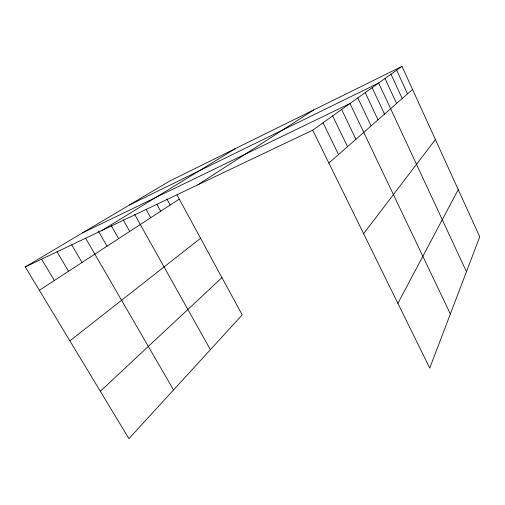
<?xml version="1.0" encoding="UTF-8"?>
<svg xmlns="http://www.w3.org/2000/svg" width="505" height="505" viewBox="0 0 505 505"><rect width="100%" height="100%" fill="white"/><g stroke="black" fill="none" stroke-linecap="round" stroke-linejoin="round"><path stroke-width="0.76" d="M397.883 303.341L458.237 189.609M363.619 233.682L435.398 139.538M100.325 391.274L221.954 277.63M328.875 163.052L412.547 89.436M69.879 340.85L200.554 238.265M312.702 130.164L402.012 66.338L479.75 236.782L429.742 368.107L312.702 130.164L25.25 266.943L128.939 438.662L242.223 314.912L177.021 194.968M39.346 290.293L179.275 199.115M197.707 184.88L313.719 109.932M101.934 230.457L235.488 148.558M25.25 266.943L169.503 181.143L402.012 66.338M129.375 205.011L378.668 83.022L466.456 271.69M82.517 232.881L349.997 103.512L450.346 313.99M41.53 259.078L54.338 280.521M56.983 251.711L68.541 271.267M71.685 244.818L82.025 262.48M85.597 238.196L173.543 389.942M98.557 231.435L107.028 246.188M111.308 225.741L118.643 238.625M123.132 219.732L129.722 231.404M134.646 214.423L210.396 349.681M146.16 209.543L150.705 217.731M156.967 204.569L160.653 211.248M166.82 198.938L170.166 205.049M323.036 122.778L338.533 154.555M332.65 115.904L347.522 146.646M341.62 109.503L355.911 139.266M357.843 97.901L371.106 125.896M365.216 92.636L378.011 119.824M372.141 87.687L384.507 114.111M385.012 78.49L396.583 103.481M390.996 74.21L402.201 98.538M396.659 70.163L407.516 93.861"/></g></svg>
